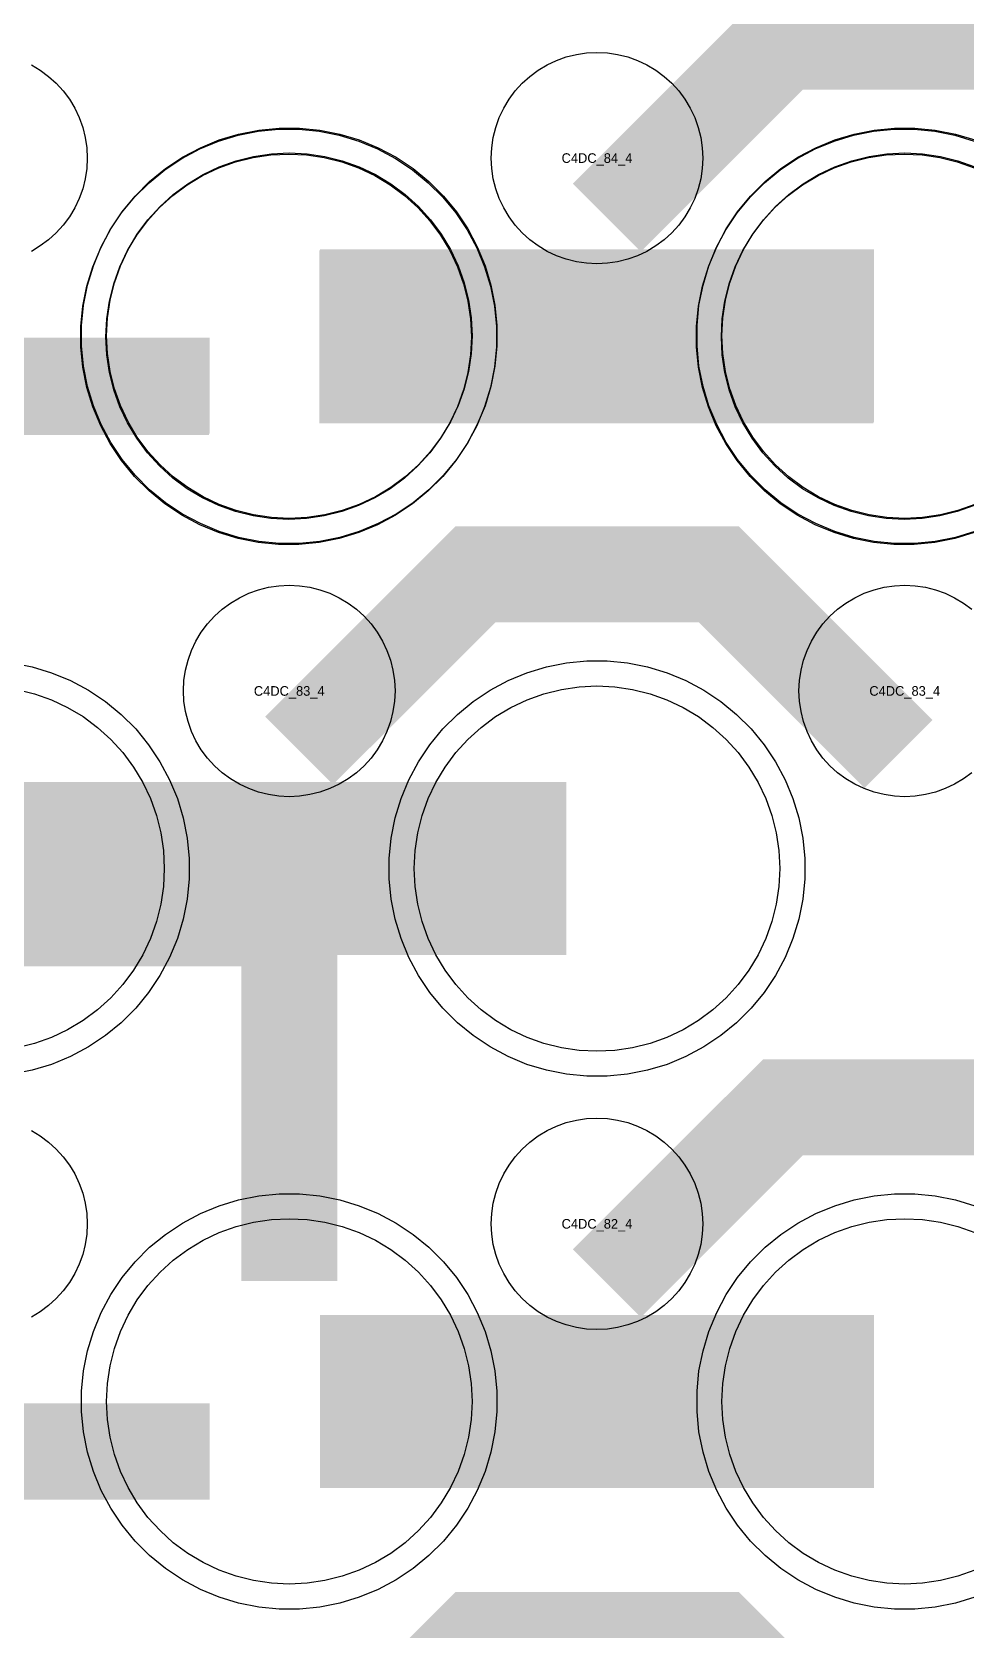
# Model space of a CAD drawing. Extents: x -11880 to 11880, y -14992 to 14992.
# Drawn here: x -10786.9 to -10544.1, y -3536.8 to -3121.2 of the extents above; entities that cross this region are included whole.
import ezdxf
from ezdxf.enums import TextEntityAlignment as Align

# ---------------------------------------------------------------- set-up
doc = ezdxf.new("R2010")
doc.units = 0
doc.header["$MEASUREMENT"] = 0
for name, color, linetype in [('GDS_775_DT_237', 138, 'CONTINUOUS'), ('RDL1_FS', 34, 'CONTINUOUS'), ('RDL_BS', 160, 'CONTINUOUS')]:
    doc.layers.add(name, color=color, linetype=linetype)

msp = doc.modelspace()

# ---------------------------------------------------------------- linework, layer by layer
at = {"layer": 'RDL1_FS', "color": 241, "true_color": 0xf7abae}
msp.add_lwpolyline([(-10720.149, -3247.976), (-10724.806, -3247.747), (-10729.417, -3247.063), (-10733.94, -3245.931), (-10738.33, -3244.359), (-10742.544, -3242.367), (-10746.544, -3239.969), (-10750.289, -3237.191), (-10753.743, -3234.061), (-10756.873, -3230.607), (-10759.651, -3226.862), (-10762.049, -3222.862), (-10764.041, -3218.648), (-10765.613, -3214.258), (-10766.745, -3209.735), (-10767.429, -3205.124), (-10767.658, -3200.467), (-10767.429, -3195.81), (-10766.745, -3191.199), (-10765.613, -3186.676), (-10764.041, -3182.286), (-10762.049, -3178.072), (-10759.651, -3174.072), (-10756.873, -3170.327), (-10753.743, -3166.873), (-10750.289, -3163.743), (-10746.544, -3160.965), (-10742.544, -3158.567), (-10738.33, -3156.575), (-10733.94, -3155.003), (-10729.417, -3153.871), (-10724.806, -3153.187), (-10720.149, -3152.958), (-10715.492, -3153.187), (-10710.881, -3153.871), (-10706.358, -3155.003), (-10701.968, -3156.575), (-10697.754, -3158.567), (-10693.754, -3160.965), (-10690.009, -3163.743), (-10686.555, -3166.873), (-10683.425, -3170.327), (-10680.647, -3174.072), (-10678.249, -3178.072), (-10676.257, -3182.286), (-10674.685, -3186.676), (-10673.553, -3191.199), (-10672.869, -3195.81), (-10672.64, -3200.467), (-10672.869, -3205.124), (-10673.553, -3209.735), (-10674.685, -3214.258), (-10676.257, -3218.648), (-10678.249, -3222.862), (-10680.647, -3226.862), (-10683.425, -3230.607), (-10686.555, -3234.061), (-10690.009, -3237.191), (-10693.754, -3239.969), (-10697.754, -3242.367), (-10701.968, -3244.359), (-10706.358, -3245.931), (-10710.881, -3247.063), (-10715.492, -3247.747)], close=True, dxfattribs=at)
at = {"layer": 'RDL1_FS'}
for points in [[(-10720, -3247.694), (-10724.657, -3247.465), (-10729.268, -3246.781), (-10733.791, -3245.649), (-10738.181, -3244.077), (-10742.395, -3242.085), (-10746.395, -3239.687), (-10750.14, -3236.909), (-10753.594, -3233.779), (-10756.724, -3230.325), (-10759.502, -3226.58), (-10761.9, -3222.58), (-10763.892, -3218.366), (-10765.464, -3213.976), (-10766.596, -3209.453), (-10767.28, -3204.842), (-10767.509, -3200.185), (-10767.28, -3195.528), (-10766.596, -3190.917), (-10765.464, -3186.394), (-10763.892, -3182.004), (-10761.9, -3177.79), (-10759.502, -3173.79), (-10756.724, -3170.045), (-10753.594, -3166.591), (-10750.14, -3163.461), (-10746.395, -3160.683), (-10742.395, -3158.285), (-10738.181, -3156.293), (-10733.791, -3154.721), (-10729.268, -3153.589), (-10724.657, -3152.905), (-10720, -3152.676), (-10715.343, -3152.905), (-10710.732, -3153.589), (-10706.209, -3154.721), (-10701.819, -3156.293), (-10697.605, -3158.285), (-10693.605, -3160.683), (-10689.86, -3163.461), (-10686.406, -3166.591), (-10683.276, -3170.045), (-10680.498, -3173.79), (-10678.1, -3177.79), (-10676.108, -3182.004), (-10674.536, -3186.394), (-10673.404, -3190.917), (-10672.72, -3195.528), (-10672.491, -3200.185), (-10672.72, -3204.842), (-10673.404, -3209.453), (-10674.536, -3213.976), (-10676.108, -3218.366), (-10678.1, -3222.58), (-10680.498, -3226.58), (-10683.276, -3230.325), (-10686.406, -3233.779), (-10689.86, -3236.909), (-10693.605, -3239.687), (-10697.605, -3242.085), (-10701.819, -3244.077), (-10706.209, -3245.649), (-10710.732, -3246.781), (-10715.343, -3247.465)], [(-10640, -3386.254), (-10644.657, -3386.025), (-10649.268, -3385.341), (-10653.791, -3384.209), (-10658.181, -3382.637), (-10662.395, -3380.645), (-10666.395, -3378.247), (-10670.14, -3375.469), (-10673.594, -3372.339), (-10676.724, -3368.885), (-10679.502, -3365.14), (-10681.9, -3361.14), (-10683.892, -3356.926), (-10685.464, -3352.536), (-10686.596, -3348.013), (-10687.28, -3343.402), (-10687.509, -3338.745), (-10687.28, -3334.088), (-10686.596, -3329.477), (-10685.464, -3324.954), (-10683.892, -3320.564), (-10681.9, -3316.35), (-10679.502, -3312.35), (-10676.724, -3308.605), (-10673.594, -3305.151), (-10670.14, -3302.021), (-10666.395, -3299.243), (-10662.395, -3296.845), (-10658.181, -3294.853), (-10653.791, -3293.281), (-10649.268, -3292.149), (-10644.657, -3291.465), (-10640, -3291.236), (-10635.343, -3291.465), (-10630.732, -3292.149), (-10626.209, -3293.281), (-10621.819, -3294.853), (-10617.605, -3296.845), (-10613.605, -3299.243), (-10609.86, -3302.021), (-10606.406, -3305.151), (-10603.276, -3308.605), (-10600.498, -3312.35), (-10598.1, -3316.35), (-10596.108, -3320.564), (-10594.536, -3324.954), (-10593.404, -3329.477), (-10592.72, -3334.088), (-10592.491, -3338.745), (-10592.72, -3343.402), (-10593.404, -3348.013), (-10594.536, -3352.536), (-10596.108, -3356.926), (-10598.1, -3361.14), (-10600.498, -3365.14), (-10603.276, -3368.885), (-10606.406, -3372.339), (-10609.86, -3375.469), (-10613.605, -3378.247), (-10617.605, -3380.645), (-10621.819, -3382.637), (-10626.209, -3384.209), (-10630.732, -3385.341), (-10635.343, -3386.025)], [(-10720, -3524.819), (-10724.657, -3524.59), (-10729.268, -3523.906), (-10733.791, -3522.774), (-10738.181, -3521.202), (-10742.395, -3519.21), (-10746.395, -3516.812), (-10750.14, -3514.034), (-10753.594, -3510.904), (-10756.724, -3507.45), (-10759.502, -3503.705), (-10761.9, -3499.705), (-10763.892, -3495.491), (-10765.464, -3491.101), (-10766.596, -3486.578), (-10767.28, -3481.967), (-10767.509, -3477.31), (-10767.28, -3472.653), (-10766.596, -3468.042), (-10765.464, -3463.519), (-10763.892, -3459.129), (-10761.9, -3454.915), (-10759.502, -3450.915), (-10756.724, -3447.17), (-10753.594, -3443.716), (-10750.14, -3440.586), (-10746.395, -3437.808), (-10742.395, -3435.41), (-10738.181, -3433.418), (-10733.791, -3431.846), (-10729.268, -3430.714), (-10724.657, -3430.03), (-10720, -3429.801), (-10715.343, -3430.03), (-10710.732, -3430.714), (-10706.209, -3431.846), (-10701.819, -3433.418), (-10697.605, -3435.41), (-10693.605, -3437.808), (-10689.86, -3440.586), (-10686.406, -3443.716), (-10683.276, -3447.17), (-10680.498, -3450.915), (-10678.1, -3454.915), (-10676.108, -3459.129), (-10674.536, -3463.519), (-10673.404, -3468.042), (-10672.72, -3472.653), (-10672.491, -3477.31), (-10672.72, -3481.967), (-10673.404, -3486.578), (-10674.536, -3491.101), (-10676.108, -3495.491), (-10678.1, -3499.705), (-10680.498, -3503.705), (-10683.276, -3507.45), (-10686.406, -3510.904), (-10689.86, -3514.034), (-10693.605, -3516.812), (-10697.605, -3519.21), (-10701.819, -3521.202), (-10706.209, -3522.774), (-10710.732, -3523.906), (-10715.343, -3524.59)]]:
    msp.add_lwpolyline(points, close=True, dxfattribs=at)
at = {"layer": 'RDL1_FS', "color": 241, "true_color": 0xf7abae}
msp.add_lwpolyline([(-10541.968, -3244.359), (-10546.358, -3245.931), (-10550.881, -3247.063), (-10555.492, -3247.747), (-10560.149, -3247.976), (-10564.806, -3247.747), (-10569.417, -3247.063), (-10573.94, -3245.931), (-10578.33, -3244.359), (-10582.544, -3242.367), (-10586.544, -3239.969), (-10590.289, -3237.191), (-10593.743, -3234.061), (-10596.873, -3230.607), (-10599.651, -3226.862), (-10602.049, -3222.862), (-10604.041, -3218.648), (-10605.613, -3214.258), (-10606.745, -3209.735), (-10607.429, -3205.124), (-10607.658, -3200.467), (-10607.429, -3195.81), (-10606.745, -3191.199), (-10605.613, -3186.676), (-10604.041, -3182.286), (-10602.049, -3178.072), (-10599.651, -3174.072), (-10596.873, -3170.327), (-10593.743, -3166.873), (-10590.289, -3163.743), (-10586.544, -3160.965), (-10582.544, -3158.567), (-10578.33, -3156.575), (-10573.94, -3155.003), (-10569.417, -3153.871), (-10564.806, -3153.187), (-10560.149, -3152.958), (-10555.492, -3153.187), (-10550.881, -3153.871), (-10546.358, -3155.003), (-10541.968, -3156.575)], dxfattribs=at)
at = {"layer": 'RDL1_FS'}
for points in [[(-10541.819, -3244.077), (-10546.209, -3245.649), (-10550.732, -3246.781), (-10555.343, -3247.465), (-10560, -3247.694), (-10564.657, -3247.465), (-10569.268, -3246.781), (-10573.791, -3245.649), (-10578.181, -3244.077), (-10582.395, -3242.085), (-10586.395, -3239.687), (-10590.14, -3236.909), (-10593.594, -3233.779), (-10596.724, -3230.325), (-10599.502, -3226.58), (-10601.9, -3222.58), (-10603.892, -3218.366), (-10605.464, -3213.976), (-10606.596, -3209.453), (-10607.28, -3204.842), (-10607.509, -3200.185), (-10607.28, -3195.528), (-10606.596, -3190.917), (-10605.464, -3186.394), (-10603.892, -3182.004), (-10601.9, -3177.79), (-10599.502, -3173.79), (-10596.724, -3170.045), (-10593.594, -3166.591), (-10590.14, -3163.461), (-10586.395, -3160.683), (-10582.395, -3158.285), (-10578.181, -3156.293), (-10573.791, -3154.721), (-10569.268, -3153.589), (-10564.657, -3152.905), (-10560, -3152.676), (-10555.343, -3152.905), (-10550.732, -3153.589), (-10546.209, -3154.721), (-10541.819, -3156.293)], [(-10790.732, -3292.149), (-10786.209, -3293.281), (-10781.819, -3294.853), (-10777.605, -3296.845), (-10773.605, -3299.243), (-10769.86, -3302.021), (-10766.406, -3305.151), (-10763.276, -3308.605), (-10760.498, -3312.35), (-10758.1, -3316.35), (-10756.108, -3320.564), (-10754.536, -3324.954), (-10753.404, -3329.477), (-10752.72, -3334.088), (-10752.491, -3338.745), (-10752.72, -3343.402), (-10753.404, -3348.013), (-10754.536, -3352.536), (-10756.108, -3356.926), (-10758.1, -3361.14), (-10760.498, -3365.14), (-10763.276, -3368.885), (-10766.406, -3372.339), (-10769.86, -3375.469), (-10773.605, -3378.247), (-10777.605, -3380.645), (-10781.819, -3382.637), (-10786.209, -3384.209), (-10790.732, -3385.341)], [(-10541.819, -3521.202), (-10546.209, -3522.774), (-10550.732, -3523.906), (-10555.343, -3524.59), (-10560, -3524.819), (-10564.657, -3524.59), (-10569.268, -3523.906), (-10573.791, -3522.774), (-10578.181, -3521.202), (-10582.395, -3519.21), (-10586.395, -3516.812), (-10590.14, -3514.034), (-10593.594, -3510.904), (-10596.724, -3507.45), (-10599.502, -3503.705), (-10601.9, -3499.705), (-10603.892, -3495.491), (-10605.464, -3491.101), (-10606.596, -3486.578), (-10607.28, -3481.967), (-10607.509, -3477.31), (-10607.28, -3472.653), (-10606.596, -3468.042), (-10605.464, -3463.519), (-10603.892, -3459.129), (-10601.9, -3454.915), (-10599.502, -3450.915), (-10596.724, -3447.17), (-10593.594, -3443.716), (-10590.14, -3440.586), (-10586.395, -3437.808), (-10582.395, -3435.41), (-10578.181, -3433.418), (-10573.791, -3431.846), (-10569.268, -3430.714), (-10564.657, -3430.03), (-10560, -3429.801), (-10555.343, -3430.03), (-10550.732, -3430.714), (-10546.209, -3431.846), (-10541.819, -3433.418)]]:
    msp.add_lwpolyline(points, dxfattribs=at)
at = {"layer": 'RDL1_FS', "color": 241, "true_color": 0xf7abae}
for points in [[(-10712.147, -3200.467, 45, 45, 0), (-10640.147, -3200.467, 45, 45, 0)], [(-10640.147, -3200.467, 45, 45, 0), (-10568.147, -3200.467, 45, 45, 0)]]:
    msp.add_lwpolyline(points, format="xyseb", dxfattribs=at)
at = {"layer": 'RDL1_FS'}
for points in [[(-10711.998, -3200.185, 45, 45, 0), (-10639.998, -3200.185, 45, 45, 0)], [(-10639.998, -3200.185, 45, 45, 0), (-10567.998, -3200.185, 45, 45, 0)], [(-10791.998, -3338.745, 45, 45, 0), (-10719.998, -3338.745, 45, 45, 0)], [(-10719.998, -3338.745, 45, 45, 0), (-10647.998, -3338.745, 45, 45, 0)], [(-10711.998, -3477.31, 45, 45, 0), (-10639.998, -3477.31, 45, 45, 0)], [(-10639.998, -3477.31, 45, 45, 0), (-10567.998, -3477.31, 45, 45, 0)]]:
    msp.add_lwpolyline(points, format="xyseb", dxfattribs=at)
at = {"layer": 'RDL_BS'}
for points in [[(-10637.438, -3169.499, 25, 25, 0), (-10591.623, -3123.684, 25, 25, 0), (-10558.07, -3123.684, 25, 25, 0)], [(-10481.599, -3170.398, 25, 25, 0), (-10528.313, -3123.684, 25, 25, 0), (-10558.071, -3123.684, 25, 25, 0)], [(-10849.984, -3213.198, 25, 25, 0), (-10740.719, -3213.198, 25, 25, 0)], [(-10717.438, -3308.059, 25, 25, 0), (-10671.623, -3262.244, 25, 25, 0), (-10638.07, -3262.244, 25, 25, 0)], [(-10561.599, -3308.958, 25, 25, 0), (-10608.313, -3262.244, 25, 25, 0), (-10638.071, -3262.244, 25, 25, 0)], [(-10720, -3445.97, 25, 25, 0), (-10720, -3339.193, 25, 25, 0)], [(-10720, -3445.97, 25, 25, 0), (-10720, -3339.193, 25, 25, 0)], [(-10707.5, -3351.693, 25, 25, 0), (-10793.333, -3351.693, 25, 25, 0)], [(-10707.5, -3351.693, 25, 25, 0), (-10772.167, -3351.693, 25, 25, 0)], [(-10637.438, -3446.624, 25, 25, 0), (-10591.623, -3400.809, 25, 25, 0), (-10558.07, -3400.809, 25, 25, 0)], [(-10481.599, -3447.523, 25, 25, 0), (-10528.313, -3400.809, 25, 25, 0), (-10558.071, -3400.809, 25, 25, 0)], [(-10849.984, -3490.323, 25, 25, 0), (-10740.719, -3490.323, 25, 25, 0)], [(-10717.438, -3585.189, 25, 25, 0), (-10671.623, -3539.374, 25, 25, 0), (-10638.07, -3539.374, 25, 25, 0)], [(-10561.599, -3586.088, 25, 25, 0), (-10608.313, -3539.374, 25, 25, 0), (-10638.071, -3539.374, 25, 25, 0)]]:
    msp.add_lwpolyline(points, format="xyseb", dxfattribs=at)
for points in [[(-10640, -3181.491), (-10642.693, -3181.359), (-10645.365, -3180.963), (-10647.984, -3180.306), (-10650.519, -3179.399), (-10652.956, -3178.247), (-10655.28, -3176.854), (-10657.443, -3175.251), (-10659.442, -3173.439), (-10661.254, -3171.44), (-10662.857, -3169.277), (-10664.25, -3166.953), (-10665.402, -3164.516), (-10666.309, -3161.981), (-10666.966, -3159.362), (-10667.362, -3156.69), (-10667.494, -3153.997), (-10667.362, -3151.304), (-10666.966, -3148.632), (-10666.309, -3146.013), (-10665.402, -3143.478), (-10664.25, -3141.041), (-10662.857, -3138.717), (-10661.254, -3136.554), (-10659.442, -3134.555), (-10657.443, -3132.743), (-10655.28, -3131.14), (-10652.956, -3129.747), (-10650.519, -3128.595), (-10647.984, -3127.688), (-10645.365, -3127.031), (-10642.693, -3126.635), (-10640, -3126.503), (-10637.307, -3126.635), (-10634.635, -3127.031), (-10632.016, -3127.688), (-10629.481, -3128.595), (-10627.044, -3129.747), (-10624.72, -3131.14), (-10622.557, -3132.743), (-10620.558, -3134.555), (-10618.746, -3136.554), (-10617.143, -3138.717), (-10615.75, -3141.041), (-10614.598, -3143.478), (-10613.691, -3146.013), (-10613.034, -3148.632), (-10612.638, -3151.304), (-10612.506, -3153.997), (-10612.638, -3156.69), (-10613.034, -3159.362), (-10613.691, -3161.981), (-10614.598, -3164.516), (-10615.75, -3166.953), (-10617.143, -3169.277), (-10618.746, -3171.44), (-10620.558, -3173.439), (-10622.557, -3175.251), (-10624.72, -3176.854), (-10627.044, -3178.247), (-10629.481, -3179.399), (-10632.016, -3180.306), (-10634.635, -3180.963), (-10637.307, -3181.359)], [(-10722.644, -3254.185), (-10727.938, -3253.668), (-10733.165, -3252.622), (-10738.205, -3251.091), (-10743.115, -3249.06), (-10747.777, -3246.568), (-10752.191, -3243.621), (-10756.292, -3240.259), (-10760.074, -3236.477), (-10763.436, -3232.376), (-10766.383, -3227.962), (-10768.875, -3223.3), (-10770.906, -3218.39), (-10772.437, -3213.35), (-10773.483, -3208.123), (-10774, -3202.829), (-10774, -3197.541), (-10773.483, -3192.247), (-10772.437, -3187.02), (-10770.906, -3181.98), (-10768.875, -3177.07), (-10766.383, -3172.408), (-10763.436, -3167.994), (-10760.074, -3163.893), (-10756.292, -3160.111), (-10752.191, -3156.749), (-10747.777, -3153.802), (-10743.115, -3151.31), (-10738.205, -3149.279), (-10733.165, -3147.748), (-10727.938, -3146.702), (-10722.644, -3146.185), (-10717.356, -3146.185), (-10712.062, -3146.702), (-10706.835, -3147.748), (-10701.795, -3149.279), (-10696.885, -3151.31), (-10692.223, -3153.802), (-10687.809, -3156.749), (-10683.708, -3160.111), (-10679.926, -3163.893), (-10676.564, -3167.994), (-10673.617, -3172.408), (-10671.125, -3177.07), (-10669.094, -3181.98), (-10667.563, -3187.02), (-10666.517, -3192.247), (-10666, -3197.541), (-10666, -3202.829), (-10666.517, -3208.123), (-10667.563, -3213.35), (-10669.094, -3218.39), (-10671.125, -3223.3), (-10673.617, -3227.962), (-10676.564, -3232.376), (-10679.926, -3236.477), (-10683.708, -3240.259), (-10687.809, -3243.621), (-10692.223, -3246.568), (-10696.885, -3249.06), (-10701.795, -3251.091), (-10706.835, -3252.622), (-10712.062, -3253.668), (-10717.356, -3254.185)], [(-10720, -3320.051), (-10722.693, -3319.919), (-10725.365, -3319.523), (-10727.984, -3318.866), (-10730.519, -3317.959), (-10732.956, -3316.807), (-10735.28, -3315.414), (-10737.443, -3313.811), (-10739.442, -3311.999), (-10741.254, -3310), (-10742.857, -3307.837), (-10744.25, -3305.513), (-10745.402, -3303.076), (-10746.309, -3300.541), (-10746.966, -3297.922), (-10747.362, -3295.25), (-10747.494, -3292.557), (-10747.362, -3289.864), (-10746.966, -3287.192), (-10746.309, -3284.573), (-10745.402, -3282.038), (-10744.25, -3279.601), (-10742.857, -3277.277), (-10741.254, -3275.114), (-10739.442, -3273.115), (-10737.443, -3271.303), (-10735.28, -3269.7), (-10732.956, -3268.307), (-10730.519, -3267.155), (-10727.984, -3266.248), (-10725.365, -3265.591), (-10722.693, -3265.195), (-10720, -3265.063), (-10717.307, -3265.195), (-10714.635, -3265.591), (-10712.016, -3266.248), (-10709.481, -3267.155), (-10707.044, -3268.307), (-10704.72, -3269.7), (-10702.557, -3271.303), (-10700.558, -3273.115), (-10698.746, -3275.114), (-10697.143, -3277.277), (-10695.75, -3279.601), (-10694.598, -3282.038), (-10693.691, -3284.573), (-10693.034, -3287.192), (-10692.638, -3289.864), (-10692.506, -3292.557), (-10692.638, -3295.25), (-10693.034, -3297.922), (-10693.691, -3300.541), (-10694.598, -3303.076), (-10695.75, -3305.513), (-10697.143, -3307.837), (-10698.746, -3310), (-10700.558, -3311.999), (-10702.557, -3313.811), (-10704.72, -3315.414), (-10707.044, -3316.807), (-10709.481, -3317.959), (-10712.016, -3318.866), (-10714.635, -3319.523), (-10717.307, -3319.919)], [(-10642.644, -3392.745), (-10647.938, -3392.228), (-10653.165, -3391.182), (-10658.205, -3389.651), (-10663.115, -3387.62), (-10667.777, -3385.128), (-10672.191, -3382.181), (-10676.292, -3378.819), (-10680.074, -3375.037), (-10683.436, -3370.936), (-10686.383, -3366.522), (-10688.875, -3361.86), (-10690.906, -3356.95), (-10692.437, -3351.91), (-10693.483, -3346.683), (-10694, -3341.389), (-10694, -3336.101), (-10693.483, -3330.807), (-10692.437, -3325.58), (-10690.906, -3320.54), (-10688.875, -3315.63), (-10686.383, -3310.968), (-10683.436, -3306.554), (-10680.074, -3302.453), (-10676.292, -3298.671), (-10672.191, -3295.309), (-10667.777, -3292.362), (-10663.115, -3289.87), (-10658.205, -3287.839), (-10653.165, -3286.308), (-10647.938, -3285.262), (-10642.644, -3284.745), (-10637.356, -3284.745), (-10632.062, -3285.262), (-10626.835, -3286.308), (-10621.795, -3287.839), (-10616.885, -3289.87), (-10612.223, -3292.362), (-10607.809, -3295.309), (-10603.708, -3298.671), (-10599.926, -3302.453), (-10596.564, -3306.554), (-10593.617, -3310.968), (-10591.125, -3315.63), (-10589.094, -3320.54), (-10587.563, -3325.58), (-10586.517, -3330.807), (-10586, -3336.101), (-10586, -3341.389), (-10586.517, -3346.683), (-10587.563, -3351.91), (-10589.094, -3356.95), (-10591.125, -3361.86), (-10593.617, -3366.522), (-10596.564, -3370.936), (-10599.926, -3375.037), (-10603.708, -3378.819), (-10607.809, -3382.181), (-10612.223, -3385.128), (-10616.885, -3387.62), (-10621.795, -3389.651), (-10626.835, -3391.182), (-10632.062, -3392.228), (-10637.356, -3392.745)], [(-10640, -3458.616), (-10642.693, -3458.484), (-10645.365, -3458.088), (-10647.984, -3457.431), (-10650.519, -3456.524), (-10652.956, -3455.372), (-10655.28, -3453.979), (-10657.443, -3452.376), (-10659.442, -3450.564), (-10661.254, -3448.565), (-10662.857, -3446.402), (-10664.25, -3444.078), (-10665.402, -3441.641), (-10666.309, -3439.106), (-10666.966, -3436.487), (-10667.362, -3433.815), (-10667.494, -3431.122), (-10667.362, -3428.429), (-10666.966, -3425.757), (-10666.309, -3423.138), (-10665.402, -3420.603), (-10664.25, -3418.166), (-10662.857, -3415.842), (-10661.254, -3413.679), (-10659.442, -3411.68), (-10657.443, -3409.868), (-10655.28, -3408.265), (-10652.956, -3406.872), (-10650.519, -3405.72), (-10647.984, -3404.813), (-10645.365, -3404.156), (-10642.693, -3403.76), (-10640, -3403.628), (-10637.307, -3403.76), (-10634.635, -3404.156), (-10632.016, -3404.813), (-10629.481, -3405.72), (-10627.044, -3406.872), (-10624.72, -3408.265), (-10622.557, -3409.868), (-10620.558, -3411.68), (-10618.746, -3413.679), (-10617.143, -3415.842), (-10615.75, -3418.166), (-10614.598, -3420.603), (-10613.691, -3423.138), (-10613.034, -3425.757), (-10612.638, -3428.429), (-10612.506, -3431.122), (-10612.638, -3433.815), (-10613.034, -3436.487), (-10613.691, -3439.106), (-10614.598, -3441.641), (-10615.75, -3444.078), (-10617.143, -3446.402), (-10618.746, -3448.565), (-10620.558, -3450.564), (-10622.557, -3452.376), (-10624.72, -3453.979), (-10627.044, -3455.372), (-10629.481, -3456.524), (-10632.016, -3457.431), (-10634.635, -3458.088), (-10637.307, -3458.484)], [(-10722.644, -3531.31), (-10727.938, -3530.793), (-10733.165, -3529.747), (-10738.205, -3528.216), (-10743.115, -3526.185), (-10747.777, -3523.693), (-10752.191, -3520.746), (-10756.292, -3517.384), (-10760.074, -3513.602), (-10763.436, -3509.501), (-10766.383, -3505.087), (-10768.875, -3500.425), (-10770.906, -3495.515), (-10772.437, -3490.475), (-10773.483, -3485.248), (-10774, -3479.954), (-10774, -3474.666), (-10773.483, -3469.372), (-10772.437, -3464.145), (-10770.906, -3459.105), (-10768.875, -3454.195), (-10766.383, -3449.533), (-10763.436, -3445.119), (-10760.074, -3441.018), (-10756.292, -3437.236), (-10752.191, -3433.874), (-10747.777, -3430.927), (-10743.115, -3428.435), (-10738.205, -3426.404), (-10733.165, -3424.873), (-10727.938, -3423.827), (-10722.644, -3423.31), (-10717.356, -3423.31), (-10712.062, -3423.827), (-10706.835, -3424.873), (-10701.795, -3426.404), (-10696.885, -3428.435), (-10692.223, -3430.927), (-10687.809, -3433.874), (-10683.708, -3437.236), (-10679.926, -3441.018), (-10676.564, -3445.119), (-10673.617, -3449.533), (-10671.125, -3454.195), (-10669.094, -3459.105), (-10667.563, -3464.145), (-10666.517, -3469.372), (-10666, -3474.666), (-10666, -3479.954), (-10666.517, -3485.248), (-10667.563, -3490.475), (-10669.094, -3495.515), (-10671.125, -3500.425), (-10673.617, -3505.087), (-10676.564, -3509.501), (-10679.926, -3513.602), (-10683.708, -3517.384), (-10687.809, -3520.746), (-10692.223, -3523.693), (-10696.885, -3526.185), (-10701.795, -3528.216), (-10706.835, -3529.747), (-10712.062, -3530.793), (-10717.356, -3531.31)]]:
    msp.add_lwpolyline(points, close=True, dxfattribs=at)
for points in [[(-10787.044, -3129.747), (-10784.72, -3131.14), (-10782.557, -3132.743), (-10780.558, -3134.555), (-10778.746, -3136.554), (-10777.143, -3138.717), (-10775.75, -3141.041), (-10774.598, -3143.478), (-10773.691, -3146.013), (-10773.034, -3148.632), (-10772.638, -3151.304), (-10772.506, -3153.997), (-10772.638, -3156.69), (-10773.034, -3159.362), (-10773.691, -3161.981), (-10774.598, -3164.516), (-10775.75, -3166.953), (-10777.143, -3169.277), (-10778.746, -3171.44), (-10780.558, -3173.439), (-10782.557, -3175.251), (-10784.72, -3176.854), (-10787.044, -3178.247)], [(-10541.795, -3251.091), (-10546.835, -3252.622), (-10552.062, -3253.668), (-10557.356, -3254.185), (-10562.644, -3254.185), (-10567.938, -3253.668), (-10573.165, -3252.622), (-10578.205, -3251.091), (-10583.115, -3249.06), (-10587.777, -3246.568), (-10592.191, -3243.621), (-10596.292, -3240.259), (-10600.074, -3236.477), (-10603.436, -3232.376), (-10606.383, -3227.962), (-10608.875, -3223.3), (-10610.906, -3218.39), (-10612.437, -3213.35), (-10613.483, -3208.123), (-10614, -3202.829), (-10614, -3197.541), (-10613.483, -3192.247), (-10612.437, -3187.02), (-10610.906, -3181.98), (-10608.875, -3177.07), (-10606.383, -3172.408), (-10603.436, -3167.994), (-10600.074, -3163.893), (-10596.292, -3160.111), (-10592.191, -3156.749), (-10587.777, -3153.802), (-10583.115, -3151.31), (-10578.205, -3149.279), (-10573.165, -3147.748), (-10567.938, -3146.702), (-10562.644, -3146.185), (-10557.356, -3146.185), (-10552.062, -3146.702), (-10546.835, -3147.748), (-10541.795, -3149.279)], [(-10542.557, -3313.811), (-10544.72, -3315.414), (-10547.044, -3316.807), (-10549.481, -3317.959), (-10552.016, -3318.866), (-10554.635, -3319.523), (-10557.307, -3319.919), (-10560, -3320.051), (-10562.693, -3319.919), (-10565.365, -3319.523), (-10567.984, -3318.866), (-10570.519, -3317.959), (-10572.956, -3316.807), (-10575.28, -3315.414), (-10577.443, -3313.811), (-10579.442, -3311.999), (-10581.254, -3310), (-10582.857, -3307.837), (-10584.25, -3305.513), (-10585.402, -3303.076), (-10586.309, -3300.541), (-10586.966, -3297.922), (-10587.362, -3295.25), (-10587.494, -3292.557), (-10587.362, -3289.864), (-10586.966, -3287.192), (-10586.309, -3284.573), (-10585.402, -3282.038), (-10584.25, -3279.601), (-10582.857, -3277.277), (-10581.254, -3275.114), (-10579.442, -3273.115), (-10577.443, -3271.303), (-10575.28, -3269.7), (-10572.956, -3268.307), (-10570.519, -3267.155), (-10567.984, -3266.248), (-10565.365, -3265.591), (-10562.693, -3265.195), (-10560, -3265.063), (-10557.307, -3265.195), (-10554.635, -3265.591), (-10552.016, -3266.248), (-10549.481, -3267.155), (-10547.044, -3268.307), (-10544.72, -3269.7), (-10542.557, -3271.303)], [(-10792.062, -3285.262), (-10786.835, -3286.308), (-10781.795, -3287.839), (-10776.885, -3289.87), (-10772.223, -3292.362), (-10767.809, -3295.309), (-10763.708, -3298.671), (-10759.926, -3302.453), (-10756.564, -3306.554), (-10753.617, -3310.968), (-10751.125, -3315.63), (-10749.094, -3320.54), (-10747.563, -3325.58), (-10746.517, -3330.807), (-10746, -3336.101), (-10746, -3341.389), (-10746.517, -3346.683), (-10747.563, -3351.91), (-10749.094, -3356.95), (-10751.125, -3361.86), (-10753.617, -3366.522), (-10756.564, -3370.936), (-10759.926, -3375.037), (-10763.708, -3378.819), (-10767.809, -3382.181), (-10772.223, -3385.128), (-10776.885, -3387.62), (-10781.795, -3389.651), (-10786.835, -3391.182), (-10792.062, -3392.228)], [(-10787.044, -3406.872), (-10784.72, -3408.265), (-10782.557, -3409.868), (-10780.558, -3411.68), (-10778.746, -3413.679), (-10777.143, -3415.842), (-10775.75, -3418.166), (-10774.598, -3420.603), (-10773.691, -3423.138), (-10773.034, -3425.757), (-10772.638, -3428.429), (-10772.506, -3431.122), (-10772.638, -3433.815), (-10773.034, -3436.487), (-10773.691, -3439.106), (-10774.598, -3441.641), (-10775.75, -3444.078), (-10777.143, -3446.402), (-10778.746, -3448.565), (-10780.558, -3450.564), (-10782.557, -3452.376), (-10784.72, -3453.979), (-10787.044, -3455.372)], [(-10541.795, -3528.216), (-10546.835, -3529.747), (-10552.062, -3530.793), (-10557.356, -3531.31), (-10562.644, -3531.31), (-10567.938, -3530.793), (-10573.165, -3529.747), (-10578.205, -3528.216), (-10583.115, -3526.185), (-10587.777, -3523.693), (-10592.191, -3520.746), (-10596.292, -3517.384), (-10600.074, -3513.602), (-10603.436, -3509.501), (-10606.383, -3505.087), (-10608.875, -3500.425), (-10610.906, -3495.515), (-10612.437, -3490.475), (-10613.483, -3485.248), (-10614, -3479.954), (-10614, -3474.666), (-10613.483, -3469.372), (-10612.437, -3464.145), (-10610.906, -3459.105), (-10608.875, -3454.195), (-10606.383, -3449.533), (-10603.436, -3445.119), (-10600.074, -3441.018), (-10596.292, -3437.236), (-10592.191, -3433.874), (-10587.777, -3430.927), (-10583.115, -3428.435), (-10578.205, -3426.404), (-10573.165, -3424.873), (-10567.938, -3423.827), (-10562.644, -3423.31), (-10557.356, -3423.31), (-10552.062, -3423.827), (-10546.835, -3424.873), (-10541.795, -3426.404)]]:
    msp.add_lwpolyline(points, dxfattribs=at)
at = {"layer": 'RDL_BS', "color": 241, "true_color": 0xf7abae}
msp.add_lwpolyline([(-10722.793, -3254.467), (-10728.087, -3253.95), (-10733.314, -3252.904), (-10738.354, -3251.373), (-10743.264, -3249.342), (-10747.926, -3246.85), (-10752.34, -3243.903), (-10756.441, -3240.541), (-10760.223, -3236.759), (-10763.585, -3232.658), (-10766.532, -3228.244), (-10769.024, -3223.582), (-10771.055, -3218.672), (-10772.586, -3213.632), (-10773.632, -3208.405), (-10774.149, -3203.111), (-10774.149, -3197.823), (-10773.632, -3192.529), (-10772.586, -3187.302), (-10771.055, -3182.262), (-10769.024, -3177.352), (-10766.532, -3172.69), (-10763.585, -3168.276), (-10760.223, -3164.175), (-10756.441, -3160.393), (-10752.34, -3157.031), (-10747.926, -3154.084), (-10743.264, -3151.592), (-10738.354, -3149.561), (-10733.314, -3148.03), (-10728.087, -3146.984), (-10722.793, -3146.467), (-10717.505, -3146.467), (-10712.211, -3146.984), (-10706.984, -3148.03), (-10701.944, -3149.561), (-10697.034, -3151.592), (-10692.372, -3154.084), (-10687.958, -3157.031), (-10683.857, -3160.393), (-10680.075, -3164.175), (-10676.713, -3168.276), (-10673.766, -3172.69), (-10671.274, -3177.352), (-10669.243, -3182.262), (-10667.712, -3187.302), (-10666.666, -3192.529), (-10666.149, -3197.823), (-10666.149, -3203.111), (-10666.666, -3208.405), (-10667.712, -3213.632), (-10669.243, -3218.672), (-10671.274, -3223.582), (-10673.766, -3228.244), (-10676.713, -3232.658), (-10680.075, -3236.759), (-10683.857, -3240.541), (-10687.958, -3243.903), (-10692.372, -3246.85), (-10697.034, -3249.342), (-10701.944, -3251.373), (-10706.984, -3252.904), (-10712.211, -3253.95), (-10717.505, -3254.467)], close=True, dxfattribs=at)
msp.add_lwpolyline([(-10541.944, -3251.373), (-10546.984, -3252.904), (-10552.211, -3253.95), (-10557.505, -3254.467), (-10562.793, -3254.467), (-10568.087, -3253.95), (-10573.314, -3252.904), (-10578.354, -3251.373), (-10583.264, -3249.342), (-10587.926, -3246.85), (-10592.34, -3243.903), (-10596.441, -3240.541), (-10600.223, -3236.759), (-10603.585, -3232.658), (-10606.532, -3228.244), (-10609.024, -3223.582), (-10611.055, -3218.672), (-10612.586, -3213.632), (-10613.632, -3208.405), (-10614.149, -3203.111), (-10614.149, -3197.823), (-10613.632, -3192.529), (-10612.586, -3187.302), (-10611.055, -3182.262), (-10609.024, -3177.352), (-10606.532, -3172.69), (-10603.585, -3168.276), (-10600.223, -3164.175), (-10596.441, -3160.393), (-10592.34, -3157.031), (-10587.926, -3154.084), (-10583.264, -3151.592), (-10578.354, -3149.561), (-10573.314, -3148.03), (-10568.087, -3146.984), (-10562.793, -3146.467), (-10557.505, -3146.467), (-10552.211, -3146.984), (-10546.984, -3148.03), (-10541.944, -3149.561)], dxfattribs=at)
msp.add_lwpolyline([(-10850.133, -3213.48, 25, 25, 0), (-10740.868, -3213.48, 25, 25, 0)], format="xyseb", dxfattribs=at)

# ---------------------------------------------------------------- texts
at = {"layer": 'GDS_775_DT_237'}
for s, p in [('C4DC_84_4', (-10640, -3153.997)), ('C4DC_84_4', (-10640, -3153.997)), ('C4DC_83_4', (-10720, -3292.557)), ('C4DC_83_4', (-10720, -3292.557)), ('C4DC_83_4', (-10560, -3292.557)), ('C4DC_83_4', (-10560, -3292.557)), ('C4DC_82_4', (-10640, -3431.122)), ('C4DC_82_4', (-10640, -3431.122))]:
    msp.add_text(s, height=2.5, dxfattribs=at).set_placement(p, align=Align.MIDDLE_CENTER)

doc.saveas('drawing.dxf')
